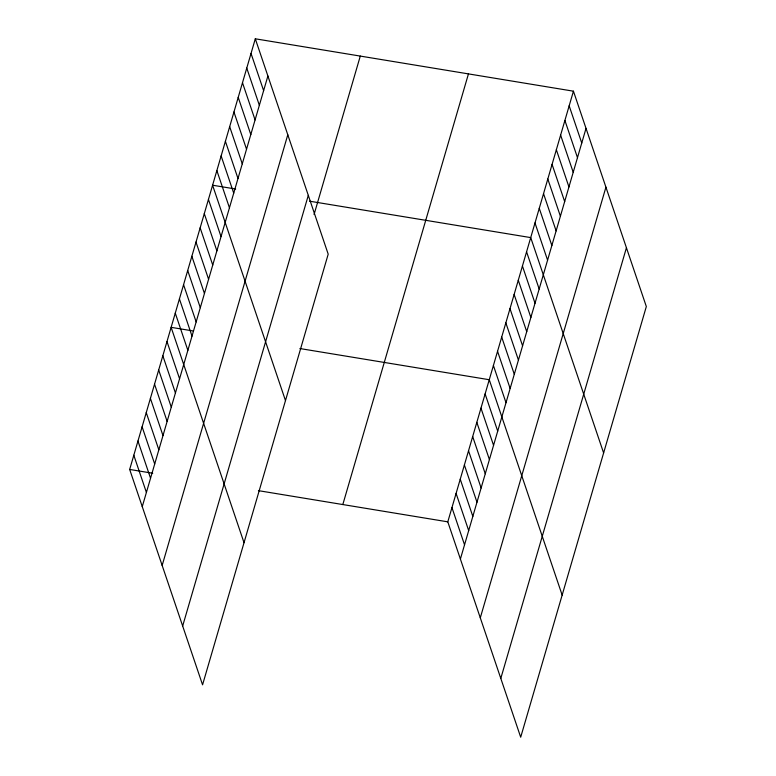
<?xml version="1.0" encoding="UTF-8"?>
<svg xmlns="http://www.w3.org/2000/svg" width="776" height="776" viewBox="0 0 776 776"><rect width="100%" height="100%" fill="white"/><g stroke="black" fill="none" stroke-linecap="round" stroke-linejoin="round"><path stroke-width="1.16" d="M255.304 38.8L328.2 254.159L202.565 684.82L129.67 469.451L255.304 38.8L573.435 91.18L646.33 306.549L520.696 737.2L447.8 521.841L573.435 91.18M142.26 506.65L267.895 75.999M162.155 565.452L287.789 134.791M182.661 626.019L308.295 195.368M314.067 214.535L360.287 56.085M342.817 504.555L468.452 73.895M460.391 559.04L586.025 128.379M480.295 617.832L605.93 187.171M500.801 678.408L626.436 247.748M235.661 189.024L212.585 185.221L285.481 400.581M309.498 201.178L530.726 237.601L603.621 452.971M193.049 330.945L171.127 327.336L244.023 542.705M299.885 348.54L489.258 379.726L562.154 595.085M129.67 469.451L152.736 473.253M258.427 490.655L447.8 521.841M569.167 105.827L581.757 143.026M564.899 120.464L577.49 157.664M560.621 135.111L573.212 172.311M556.353 149.749L568.944 186.948M552.085 164.396L564.676 201.595M547.808 179.033L560.398 216.232M543.539 193.68L556.13 230.879M539.262 208.317L551.852 245.517M534.994 222.964L547.584 260.164M526.574 251.822L539.165 289.011M522.432 266.032L535.023 303.232M518.281 280.243L530.871 317.442M514.139 294.453L526.729 331.653M509.997 308.664L522.587 345.863M505.845 322.874L518.436 360.074M501.703 337.085L514.294 374.284M497.552 351.295L510.142 388.495M493.41 365.506L506 402.705M485.116 393.936L497.707 431.136M480.975 408.147L493.565 445.346M476.823 422.357L489.413 459.557M472.681 436.568L485.272 473.767M468.529 450.778L481.12 487.978M464.387 464.989L476.978 502.188M460.236 479.199L472.836 516.399M456.094 493.42L468.685 530.609M451.952 507.63L464.543 544.83M251.026 53.447L263.617 90.637M246.758 68.084L259.349 105.284M242.49 82.731L255.081 119.921M238.213 97.369L250.803 134.568M233.945 112.016L246.535 149.205M229.667 126.653L242.267 163.852M225.399 141.3L237.989 178.499M221.131 155.937L233.721 193.137M216.853 170.584L229.444 207.784M208.443 199.432L221.034 236.631M204.292 213.642L216.882 250.842M200.15 227.853L212.74 265.053M195.998 242.073L208.589 279.263M191.856 256.284L204.447 293.483M187.705 270.494L200.295 307.694M183.563 284.705L196.153 321.904M179.421 298.915L192.011 336.115M175.269 313.126L187.86 350.325M166.976 341.547L179.566 378.746M162.834 355.757L175.424 392.957M158.682 369.977L171.283 407.177M154.54 384.188L167.131 421.387M150.399 398.398L162.989 435.598M146.247 412.609L158.838 449.808M142.105 426.819L154.696 464.019M137.953 441.03L150.544 478.229M133.811 455.24L146.402 492.44"/></g></svg>
